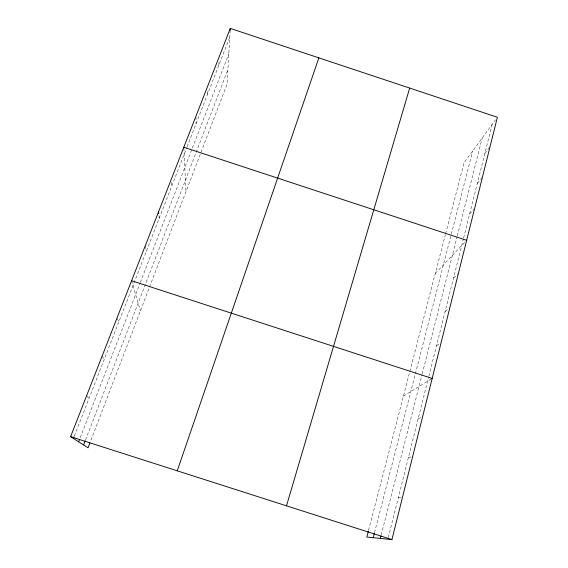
<?xml version="1.0" encoding="UTF-8"?>
<svg xmlns="http://www.w3.org/2000/svg" width="568" height="568" viewBox="0 0 568 568"><rect width="100%" height="100%" fill="white"/><g stroke="black" fill="none" stroke-linecap="round" stroke-linejoin="round"><path stroke-width="0.43" stroke-dasharray="2.84 2.13" d="M207.597 94.139L207.661 89.339M218.836 65.284L218.999 61.074M230.189 30.161L227.051 84.234L90.546 441.315M388.306 537.505L428.641 377.045M428.854 376.201L463.403 238.759M463.616 237.907L492.136 124.427M381.213 535.049L422.031 374.603M422.251 373.744L457.084 236.792M457.304 235.94L482.232 137.939M374.518 532.621L472.711 150.925M368.575 530.228L445.39 234.577M445.61 233.725L464.063 162.718L495.488 119.869M85.512 440.022L227.889 69.765M80.23 437.694L140.012 283.247M140.324 282.438L228.819 53.811M74.365 435.997L186.716 147.708M187.035 146.885L229.777 37.211M484.838 153.488L489.517 147.424M477.333 183.343L481.948 177.692M469.615 214.029L474.117 208.889M435.28 273.506L466.108 240.903M453.527 278.043L457.808 273.925M445.127 311.449L449.331 307.842M436.487 345.841L440.512 342.845M403.408 396.159L432.17 378.437M418.126 418.886L422.592 416.791M408.364 457.709L412.702 456.395M398.289 497.795L402.485 497.312M86.613 395.726L89.041 398.353M102.098 356.136L104.164 359.544M117.37 318.513L118.811 321.957M131.591 280.734L140.417 310.866M145.238 245.837L146.359 251.269M158.962 215.421L159.324 217.998M171.621 182.413L171.912 185.693M183.847 148.12L185.949 191.75M195.939 117.093L196.038 123.796"/><path stroke-width="0.85" d="M230.189 30.161L230.288 28.4L497.398 117.257L391.92 539.6L366.8 537.065L368.355 531.087M380.354 538.436L381 535.894M373.211 537.711L374.298 533.473M286.499 505.825L409.677 88.075M177.251 470.829L318.861 57.865M89.921 442.933L88.061 447.811L70.602 436.657L230.288 28.4M83.61 444.964L85.193 440.846M78.647 441.797L79.598 439.334M73.407 438.453L74.046 436.813M70.602 436.657L391.92 539.6M131.591 280.734L432.17 378.437M183.805 147.24L466.662 240.321M158.479 211.992L158.72 213.703"/></g></svg>
